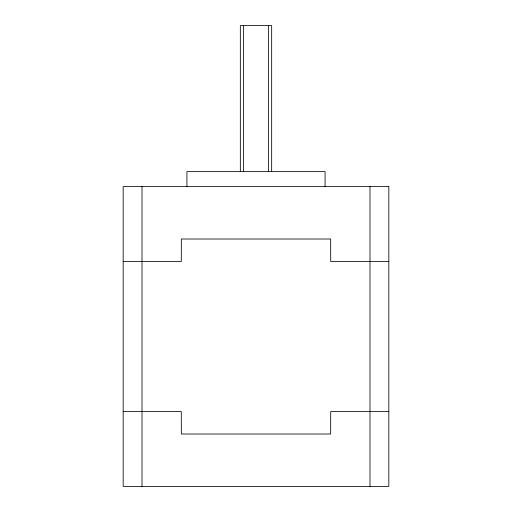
<?xml version="1.0" encoding="UTF-8"?>
<svg xmlns="http://www.w3.org/2000/svg" width="512" height="512" viewBox="0 0 512 512"><rect width="100%" height="100%" fill="white"/><g stroke="black" fill="none" stroke-linecap="round" stroke-linejoin="round"><path stroke-width="0.77" d="M123.168 261.491L181.299 261.491L181.331 239.008L330.669 239.008L330.701 261.491L388.832 261.491M123.168 411.533L181.299 411.533L181.331 434.016L330.669 434.016L330.701 411.533L388.832 411.533M271.667 171.405L271.667 25.6L240.333 25.6L240.333 171.405M369.99 186.618L369.99 486.4M325.082 186.618L325.082 171.629L186.918 171.629L186.918 186.618M268.563 25.6L268.563 171.392M243.437 25.6L243.437 171.392M142.01 186.618L142.01 486.4M388.832 186.618L123.168 186.618L123.168 486.4L388.832 486.4L388.832 186.618"/></g></svg>
